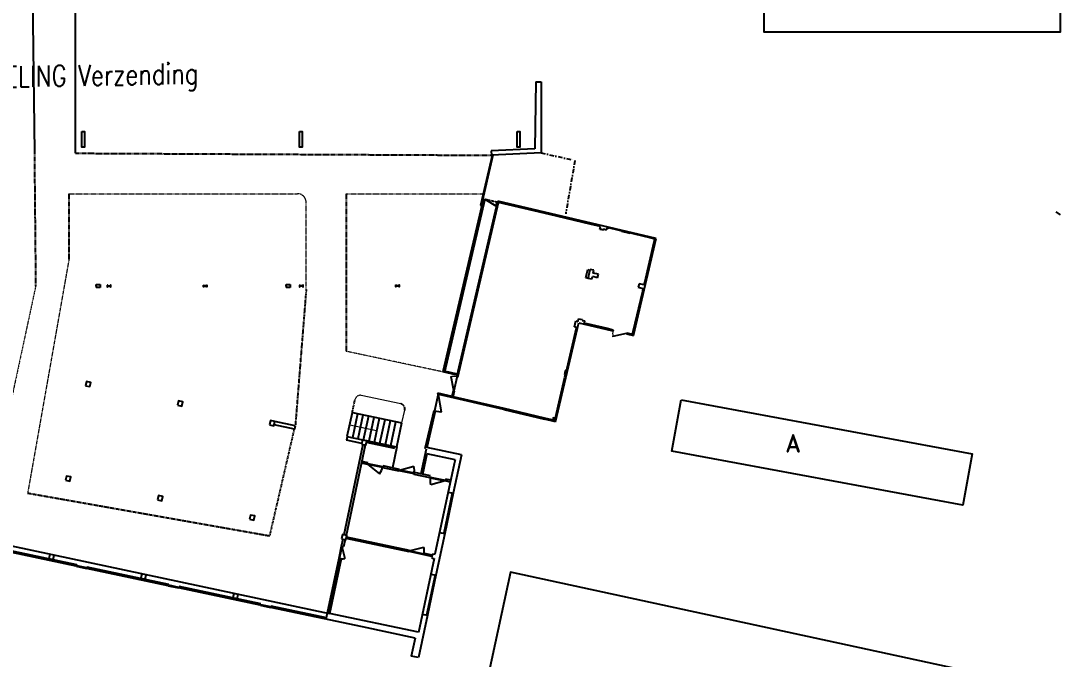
# Model space of a CAD drawing. Header units: millimetres. Extents: x 3476 to 38328, y 1439 to 26921.
# Drawn here: x 10207 to 16176, y 6992 to 10658 of the extents above; entities that cross this region are included whole.
import ezdxf

# ---------------------------------------------------------------- set-up
doc = ezdxf.new("R2010")
doc.units = ezdxf.units.MM
doc.header["$LTSCALE"] = 100
doc.header["$MEASUREMENT"] = 0
doc.linetypes.add('DASHDOT', pattern=[1, 0.5, -0.25, 0, -0.25])
doc.linetypes.add('DOT', pattern=[0.055, 0.03, -0.025])
for name, color, linetype in [('--W-GOOT', 4, 'CONTINUOUS'), ('A-CIRCULATIE', 4, 'CONTINUOUS'), ('A-KOLOM', 7, 'CONTINUOUS'), ('A-MUUR', 7, 'CONTINUOUS'), ('C-LINE-D025', 7, 'DASHDOT'), ('CIRCULATIE', 4, 'DOT'), ('DEUR', 4, 'CONTINUOUS'), ('KOLOM', 3, 'CONTINUOUS'), ('m_white', 7, 'CONTINUOUS'), ('MUUR', 7, 'CONTINUOUS'), ('parkeervakken log hub', 2, 'CONTINUOUS'), ('TEKST', 4, 'CONTINUOUS'), ('TRAPPEN', 4, 'CONTINUOUS'), ('VARIOUS', 114, 'CONTINUOUS')]:
    doc.layers.add(name, color=color, linetype=linetype)
doc.styles.add('romand', font='romand.shx')
doc.styles.add('ROMANS', font='romans', dxfattribs={"width": 0.7})

msp = doc.modelspace()

# ---------------------------------------------------------------- linework, layer by layer
at = {"layer": '--W-GOOT'}
msp.add_line((16150.71, 9561.5), (16174.83, 9543.66), dxfattribs=at)
at = {"layer": 'A-CIRCULATIE'}
for p, q in [((10216.75, 15691.58), (10284.92, 9901.43)), ((10521.62, 9897.23), (10517.43, 15449.5))]:
    msp.add_line(p, q, dxfattribs=at)
at = {"layer": 'A-KOLOM'}
for points in [[(10558.25, 10021.64), (10573.25, 10021.64), (10573.25, 9931.64), (10558.25, 9931.64)], [(11808.25, 10021.64), (11823.25, 10021.64), (11823.25, 9931.64), (11808.25, 9931.64)], [(13058.25, 10021.64), (13073.25, 10021.64), (13073.25, 9931.64), (13058.25, 9931.64)]]:
    msp.add_lwpolyline(points, close=True, dxfattribs=at)
at = {"layer": 'A-MUUR'}
for p, q in [((13164.43, 10307.9), (13158.19, 9923.24)), ((13164.43, 10307.9), (13194.43, 10308.04)), ((13194.43, 10308.04), (13194.48, 9899.28)), ((13158.19, 9923.24), (12909.01, 9911.28)), ((12909.01, 9911.28), (12910.01, 9885.62)), ((13194.48, 9899.28), (12910.01, 9885.62))]:
    msp.add_line(p, q, dxfattribs=at)
at = {"layer": 'C-LINE-D025', "ltscale": 0.5}
for p, q in [((13194.29, 9899.11), (13389.24, 9856.19)), ((13389.24, 9856.19), (13336.05, 9550.23))]:
    msp.add_line(p, q, dxfattribs=at)
at = {"layer": 'CIRCULATIE'}
for p, q in [((10284.92, 9901.43), (10292.2, 9132.97)), ((10521.62, 9897.23), (12910.01, 9885.62)), ((10483.7, 9665.06), (10483.7, 9288.68)), ((12075.67, 9665.06), (12075.67, 8759.9)), ((12871.49, 9634.06), (12944.52, 9617)), ((12110.82, 8409.26), (12126.66, 8483.69)), ((11637.02, 7700.52), (11778.5, 8313.34))]:
    msp.add_line(p, q, dxfattribs=at)
at = {"layer": 'CIRCULATIE', "lineweight": 0}
for p, q in [((10483.7, 9665.06), (11795.67, 9665.06)), ((11845.67, 9114.72), (11845.67, 9615.06)), ((12075.67, 9665.06), (12862.29, 9665.06)), ((10483.7, 9288.68), (10246.34, 7946.45)), ((10292.2, 9132.97), (10046.75, 7989.96)), ((12630.62, 8641.77), (12075.67, 8759.9))]:
    msp.add_line(p, q, dxfattribs=at)
at = {"layer": 'CIRCULATIE', "color": 7}
for p, q in [((11845.67, 9114.72), (11783.4, 8335.63)), ((10246.34, 7946.45), (11637.02, 7700.52))]:
    msp.add_line(p, q, dxfattribs=at)
at = {"layer": 'CIRCULATIE', "linetype": 'Continuous', "lineweight": 0}
for p, q in [((12388.71, 8458.58), (12162.25, 8506.79)), ((12395.99, 8348.68), (12411.81, 8423))]:
    msp.add_line(p, q, dxfattribs=at)
at = {"layer": 'CIRCULATIE', "lineweight": 0}
for centre, radius, start, end in [((11795.67, 9615.06), 50, 0, 90), ((12156, 8477.45), 30, 77.98324, 167.98324)]:
    msp.add_arc(centre, radius, start, end, dxfattribs=at)
at = {"layer": 'CIRCULATIE'}
msp.add_arc((12382.46, 8429.24), 30, 347.98324, 77.98324, dxfattribs=at)
at = {"layer": 'DEUR'}
for p, q in [((12913.42, 9883.95), (12846.37, 9596.91)), ((12918.22, 9885.62), (12850.54, 9595.93)), ((12871.49, 9634.06), (12935.02, 9594.76)), ((12850.54, 9595.93), (12846.37, 9596.91))]:
    msp.add_line(p, q, dxfattribs=at)
at = {"layer": 'DEUR', "color": 7}
for p, q in [((12935.02, 9594.76), (12944.52, 9617)), ((13245.61, 9551.11), (13244.25, 9545.27)), ((13476.98, 9490.87), (13244.25, 9545.27)), ((13244.93, 9548.19), (13477.66, 9493.79)), ((13478.34, 9496.71), (13476.98, 9490.87)), ((13587.41, 9471.26), (13586.05, 9465.42)), ((13586.73, 9468.34), (13819.46, 9413.94)), ((13789.94, 9155.89), (13844.34, 9388.61)), ((13792.87, 9155.2), (13847.27, 9387.93)), ((13820.14, 9416.86), (13818.77, 9411.02)), ((13844.34, 9388.61), (13850.19, 9387.25)), ((13789.94, 9155.89), (13795.79, 9154.52)), ((13723.94, 8873.5), (13778.34, 9106.22)), ((13726.86, 8872.81), (13781.26, 9105.54)), ((13778.34, 9106.22), (13784.18, 9104.86)), ((13343.92, 8662.45), (13398.32, 8895.18)), ((13346.84, 8661.77), (13401.25, 8894.5)), ((13398.32, 8895.18), (13404.17, 8893.82)), ((13457.38, 8919.37), (13456.01, 8913.53)), ((13456.7, 8916.45), (13573.55, 8889.14)), ((13457.38, 8919.37), (13574.23, 8892.06)), ((13574.23, 8892.06), (13572.87, 8886.22)), ((13723.94, 8873.5), (13729.78, 8872.13)), ((12695.23, 8534.42), (12713.17, 8612)), ((13277.46, 8378.12), (13331.86, 8610.85)), ((13334.78, 8610.16), (13280.38, 8377.44)), ((13331.86, 8610.85), (13337.7, 8609.48)), ((12603.66, 8513.39), (12581.97, 8417.72)), ((12601.6, 8512.2), (12605.55, 8512.81)), ((12581.97, 8417.72), (12619.86, 8412.49)), ((12982.29, 8431.2), (12980.93, 8425.35)), ((12981.61, 8428.28), (13214.34, 8373.88)), ((13215.02, 8376.8), (12982.29, 8431.2)), ((12619.43, 8412.49), (12623.37, 8413.19)), ((13215.02, 8376.8), (13213.65, 8370.95)), ((13277.46, 8378.12), (13283.3, 8376.75)), ((12285.5, 8092.47), (12199.42, 8110.73)), ((12199.42, 8110.73), (12266, 8056.83)), ((12286.33, 8096.38), (12200.25, 8114.65)), ((12466.66, 8056.06), (12380.58, 8074.33)), ((12381.41, 8078.24), (12464.14, 8100.45)), ((12467.49, 8059.97), (12381.41, 8078.24)), ((12557.43, 8034.11), (12643.51, 8015.84)), ((12558.26, 8038.02), (12644.34, 8019.75)), ((12643.51, 8015.84), (12560.78, 7993.63)), ((12685.05, 7945.61), (12636.19, 7715.17)), ((12661.12, 7951.03), (12690.47, 7944.8)), ((12612.13, 7720.17), (12641.48, 7713.95)), ((12047.12, 7639.72), (12032.57, 7571.2)), ((12050.83, 7638.78), (12067.18, 7570.71)), ((12523.25, 7591.98), (12437.17, 7610.25)), ((12438, 7614.16), (12520.73, 7636.38)), ((12524.08, 7595.9), (12438, 7614.16)), ((12585.88, 7476.02), (12537.02, 7245.58)), ((12561.47, 7481.49), (12590.82, 7475.26)), ((12512.48, 7250.63), (12541.82, 7244.4))]:
    msp.add_line(p, q, dxfattribs=at)
at = {"layer": 'DEUR', "color": 7, "linetype": 'Continuous', "lineweight": 0}
for p, q in [((13684.51, 8863.83), (13606.36, 8847)), ((13607.2, 8843.09), (13606.36, 8847)), ((13685.35, 8859.92), (13607.2, 8843.09)), ((12691.81, 8535.04), (12675.67, 8613.77)), ((12695.72, 8535.85), (12679.59, 8614.57)), ((12601.6, 8512.22), (12619.43, 8412.49)), ((12605.53, 8512.92), (12623.37, 8413.19))]:
    msp.add_line(p, q, dxfattribs=at)
for centre, radius, start, end in [((13685.47, 8862.79), 80.01, 168.829308, 191.278437), ((12691.26, 8547.65), 67.93, 73.975665, 103.269295)]:
    msp.add_arc(centre, radius, start, end, dxfattribs=at)
at = {"layer": 'DEUR', "color": 7}
for centre, radius, start, end in [((12199.42, 8110.73), 85.93, 321.006237, 350.68598), ((12381.41, 8078.24), 85.93, 345.349664, 15.029407), ((12643.51, 8015.84), 85.93, 165.349664, 195.029407), ((12438, 7614.16), 85.93, 345.349664, 15.029407), ((12050.83, 7638.78), 70, 254.88189, 283.509279)]:
    msp.add_arc(centre, radius, start, end, dxfattribs=at)
at = {"layer": 'KOLOM', "color": 7}
for p, q in [((10640.67, 9134.67), (10640.67, 9142.92)), ((10640.67, 9142.92), (10662.53, 9142.92)), ((10640.67, 9134.67), (10640.67, 9126.92)), ((10662.53, 9142.92), (10662.53, 9126.92)), ((11731.31, 9134.67), (11731.31, 9142.92)), ((11731.31, 9142.92), (11753.17, 9142.92)), ((11731.31, 9134.67), (11731.31, 9126.92)), ((11753.17, 9142.92), (11753.17, 9126.92)), ((10662.53, 9126.92), (10640.67, 9126.92)), ((11753.17, 9126.92), (11731.31, 9126.92))]:
    msp.add_line(p, q, dxfattribs=at)
for points in [[(10703.42, 9139.67), (10703.42, 9129.67), (10704.27, 9129.68), (10704.27, 9133.2, -0.4142135), (10705.47, 9134.4), (10721.37, 9134.4, -0.4142136), (10722.57, 9133.2), (10722.57, 9129.68), (10723.42, 9129.68), (10723.42, 9139.68), (10722.57, 9139.68), (10722.57, 9136.16, -0.4142136), (10721.37, 9134.96), (10705.47, 9134.96, -0.4142136), (10704.27, 9136.16), (10704.27, 9139.68)], [(11255.53, 9140.06), (11255.53, 9130.06), (11256.38, 9130.06), (11256.38, 9133.58, -0.4142135), (11257.58, 9134.78), (11273.48, 9134.79, -0.4142136), (11274.68, 9133.59), (11274.68, 9130.07), (11275.53, 9130.07), (11275.53, 9140.07), (11274.68, 9140.07), (11274.68, 9136.55, -0.4142136), (11273.48, 9135.35), (11257.58, 9135.34, -0.4142136), (11256.38, 9136.54), (11256.38, 9140.06)], [(11807.64, 9140.45), (11807.64, 9130.45), (11808.49, 9130.45), (11808.49, 9133.97, -0.4142135), (11809.69, 9135.17), (11825.59, 9135.17, -0.4142136), (11826.79, 9133.97), (11826.79, 9130.45), (11827.64, 9130.45), (11827.64, 9140.45), (11826.79, 9140.45), (11826.79, 9136.93, -0.4142136), (11825.59, 9135.73), (11809.69, 9135.73, -0.4142136), (11808.49, 9136.93), (11808.49, 9140.45)], [(12359.75, 9140.83), (12359.75, 9130.83), (12360.6, 9130.83), (12360.6, 9134.35, -0.4142135), (12361.8, 9135.55), (12377.7, 9135.56, -0.4142136), (12378.9, 9134.36), (12378.9, 9130.84), (12379.75, 9130.84), (12379.75, 9140.84), (12378.9, 9140.84), (12378.9, 9137.32, -0.4142136), (12377.7, 9136.12), (12361.8, 9136.11, -0.4142136), (12360.6, 9137.31), (12360.6, 9140.83)]]:
    msp.add_lwpolyline(points, format="xyb", close=True, dxfattribs=at)
for points in [[(10579.23, 8562.57), (10603.68, 8557.38), (10608.87, 8581.84), (10584.42, 8587.03)], [(11107.46, 8450.47), (11131.92, 8445.28), (11137.11, 8469.73), (11112.65, 8474.92)], [(11635.69, 8338.36), (11660.15, 8333.17), (11665.34, 8357.62), (11640.88, 8362.81)], [(10464, 8019.67), (10488.46, 8014.48), (10493.65, 8038.93), (10469.19, 8044.12)], [(10992.24, 7907.56), (11016.69, 7902.37), (11021.88, 7926.82), (10997.43, 7932.01)], [(11520.47, 7795.45), (11544.93, 7790.26), (11550.12, 7814.71), (11525.66, 7819.9)], [(12048.71, 7683.34), (12073.16, 7678.15), (12078.35, 7702.61), (12053.9, 7707.8)]]:
    msp.add_lwpolyline(points, close=True, dxfattribs=at)
at = {"layer": 'KOLOM'}
for points in [[(12163.93, 8226.25), (12188.38, 8221.06), (12193.57, 8245.51), (12169.12, 8250.7)], [(10368.5, 7569.69), (10392.96, 7564.5), (10398.15, 7588.95), (10373.69, 7594.14)], [(10896.74, 7457.58), (10921.19, 7452.39), (10926.38, 7476.85), (10901.93, 7482.04)], [(11424.97, 7345.47), (11449.43, 7340.28), (11454.62, 7364.74), (11430.16, 7369.93)]]:
    msp.add_lwpolyline(points, close=True, dxfattribs=at)
at = {"layer": 'm_white'}
msp.add_lwpolyline([(12894.21, 6916.09), (15819.87, 6282.31), (15944.73, 6858.69), (13019.07, 7492.48)], close=True, dxfattribs=at)
at = {"layer": 'MUUR'}
for p, q in [((12861.4, 9629.61), (12630.62, 8641.77)), ((12871.67, 9634.02), (12639.39, 8639.72)), ((12710.01, 8612.94), (12945.7, 9621.21)), ((12715.86, 8611.58), (12950.18, 9614.01)), ((12870.16, 9627.56), (12861.4, 9629.61)), ((12712.29, 8622.68), (12630.64, 8641.77)), ((12713.66, 8628.52), (12640.75, 8645.56)), ((12980.93, 8425.35), (12600.82, 8514.21)), ((12982.29, 8431.2), (12689.68, 8499.6)), ((12578.43, 8418.38), (12527.58, 8200.7)), ((12587.2, 8416.33), (12538.66, 8208.57)), ((12081.75, 8272.31), (12110.82, 8409.26)), ((12110.82, 8409.26), (12396, 8348.74)), ((12113.05, 8265.67), (12142.12, 8402.62)), ((12144.36, 8259.03), (12173.42, 8395.98)), ((12175.66, 8252.38), (12204.73, 8389.33)), ((12206.96, 8245.74), (12236.03, 8382.69)), ((12238.27, 8239.1), (12267.33, 8376.05)), ((12269.57, 8232.45), (12298.63, 8369.4)), ((12300.87, 8225.81), (12329.94, 8362.76)), ((12332.17, 8219.17), (12361.24, 8356.12)), ((12366.85, 8211.81), (12395.99, 8348.68)), ((11979.43, 7253.36), (7228.74, 8261.6)), ((12081.01, 8269.58), (12076.86, 8250.01)), ((12165, 8231.31), (12076.86, 8250.01)), ((12366.11, 8209.07), (12081.01, 8269.58)), ((12171.27, 8224.69), (12061.23, 7706.24)), ((12184.96, 8221.79), (12074.93, 7703.33)), ((12354.41, 8201.33), (12191.53, 8235.9)), ((12366.85, 8211.81), (12341.11, 8090.51)), ((12534.88, 8199.15), (12504.47, 8055.84)), ((12737.49, 8166.37), (12538.66, 8208.57)), ((10525.39, 7526.17), (10055.85, 7625.82)), ((10057.92, 7635.6), (10527.46, 7535.95)), ((10527.46, 7535.95), (10525.39, 7526.17)), ((10525.39, 7526.17), (10584.08, 7513.71)), ((10526.43, 7531.06), (10585.12, 7518.6)), ((10586.16, 7523.5), (10584.08, 7513.71)), ((10586.16, 7523.5), (11055.7, 7423.84)), ((11053.62, 7414.06), (10584.08, 7513.71)), ((11053.62, 7414.06), (11112.31, 7401.61)), ((11054.66, 7418.95), (11113.35, 7406.5)), ((11581.86, 7301.95), (11112.31, 7401.61)), ((11114.39, 7411.39), (11583.93, 7311.74)), ((11581.86, 7301.95), (11640.55, 7289.5)), ((11582.89, 7306.84), (11641.59, 7294.39)), ((12168.78, 7177.39), (11640.55, 7289.5)), ((11642.63, 7299.28), (11960.54, 7231.81)), ((12541.82, 7244.4), (12490.34, 7001.81)), ((12471.05, 7113.24), (12449.25, 7010.53)), ((12490.34, 7001.81), (12449.25, 7010.53))]:
    msp.add_line(p, q, dxfattribs=at)
at = {"layer": 'MUUR', "color": 7}
for p, q in [((13855.18, 9408.62), (12945.7, 9621.21)), ((13244.25, 9545.27), (12950.18, 9614.01)), ((13535.4, 9477.21), (13476.98, 9490.87)), ((13531.76, 9461.63), (13535.4, 9477.21)), ((13531.76, 9461.63), (13553.19, 9456.65)), ((13553.19, 9456.65), (13533.71, 9461.18)), ((13554.1, 9460.54), (13553.19, 9456.65)), ((13554.1, 9460.54), (13553.19, 9456.65)), ((13554.1, 9460.54), (13569.7, 9456.92)), ((13569.68, 9456.92), (13554.1, 9460.54)), ((13572.41, 9468.61), (13569.68, 9456.92)), ((13572.41, 9468.61), (13569.68, 9456.92)), ((13586.05, 9465.42), (13572.41, 9468.61)), ((13586.05, 9465.42), (13572.41, 9468.61)), ((13706.79, 9437.2), (13658.1, 9448.58)), ((13724.77, 8850.71), (13855.18, 9408.62)), ((13847.99, 9404.19), (13818.77, 9411.02)), ((13844.34, 9388.61), (13847.99, 9404.19)), ((13452.31, 9183.25), (13463.01, 9229.02)), ((13463.01, 9229.02), (13475.67, 9226.06)), ((13464.56, 9178.54), (13476.62, 9230.15)), ((13498.05, 9225.14), (13476.62, 9230.15)), ((13494.4, 9209.56), (13498.05, 9225.14)), ((13523.62, 9202.74), (13494.4, 9209.56)), ((13518.84, 9182.29), (13523.62, 9202.74)), ((13452.31, 9183.25), (13464.97, 9180.29)), ((13485.98, 9173.53), (13464.56, 9178.54)), ((13485.98, 9173.53), (13489.62, 9189.11)), ((13518.84, 9182.29), (13489.62, 9189.11)), ((13757.41, 9148.08), (13752.63, 9127.64)), ((13786.53, 9141.28), (13757.41, 9148.08)), ((13786.53, 9141.28), (13789.94, 9155.89)), ((13752.63, 9127.64), (13781.75, 9120.83)), ((13778.34, 9106.22), (13781.75, 9120.83)), ((13278.41, 8355.82), (13404.17, 8893.82)), ((13386.24, 8900.06), (13394.21, 8934.14)), ((13398.78, 8897.13), (13386.24, 8900.06)), ((13394.21, 8934.14), (13406.75, 8931.21)), ((13398.32, 8895.18), (13398.78, 8897.13)), ((13404.17, 8893.82), (13411.22, 8924)), ((13406.75, 8931.21), (13410.39, 8946.79)), ((13410.39, 8946.79), (13431.81, 8941.78)), ((13411.22, 8924), (13607.1, 8878.22)), ((13431.81, 8941.78), (13430.9, 8937.89)), ((13430.9, 8937.89), (13446.48, 8934.25)), ((13443.75, 8922.56), (13446.48, 8934.25)), ((13443.75, 8922.56), (13457.38, 8919.37)), ((13574.23, 8892.06), (13608.31, 8884.09)), ((13608.31, 8884.09), (13606.95, 8878.25)), ((13685.35, 8859.92), (13684.51, 8863.83)), ((13686.21, 8865.88), (13684.85, 8860.04)), ((13685.35, 8859.92), (13724.77, 8850.71)), ((13686.21, 8865.88), (13720.29, 8857.92)), ((13720.29, 8857.92), (13723.94, 8873.5)), ((13340.51, 8647.85), (13343.92, 8662.45)), ((12675.67, 8613.77), (12679.59, 8614.57)), ((12715.86, 8611.58), (12710.01, 8612.94)), ((13333.69, 8649.44), (13328.46, 8627.05)), ((13328.46, 8627.05), (13335.27, 8625.45)), ((13331.86, 8610.85), (13335.27, 8625.45)), ((13340.51, 8647.85), (13333.69, 8649.44)), ((12691.81, 8535.04), (12695.72, 8535.85)), ((12602.18, 8520.05), (12600.82, 8514.21)), ((12683.84, 8500.96), (12602.18, 8520.05)), ((12682.47, 8495.12), (12691.81, 8535.04)), ((12689.68, 8499.6), (12697.65, 8533.68)), ((12697.65, 8533.68), (12691.81, 8535.04)), ((12980.93, 8425.35), (13213.65, 8370.95)), ((11782.65, 8332.9), (11665.38, 8357.79)), ((13278.41, 8355.82), (13213.65, 8370.95)), ((13273.93, 8363.03), (13215.02, 8376.8)), ((13276.78, 8375.2), (13277.46, 8378.12)), ((11778.5, 8313.34), (11661.22, 8338.23)), ((11782.65, 8332.9), (11778.5, 8313.34)), ((12199.15, 8110.41), (12162.95, 8118.1)), ((12201.22, 8120.2), (12165.03, 8127.88)), ((12199.15, 8110.41), (12201.22, 8120.2)), ((12539.17, 8171.15), (12514.25, 8053.76)), ((12700.57, 8136.89), (12539.17, 8171.15)), ((12737.49, 8166.37), (12690.47, 7944.8)), ((12700.78, 8137.87), (12695.59, 8113.41)), ((12285.82, 8091.71), (12287.89, 8101.49)), ((12380.12, 8072.01), (12285.88, 8092.01)), ((12382.19, 8081.79), (12287.96, 8101.79)), ((12380.12, 8072.01), (12382.19, 8081.79)), ((12466.28, 8053.77), (12468.35, 8063.55)), ((12559.15, 8044.23), (12468.34, 8063.5)), ((12695.59, 8113.41), (12585.49, 7594.68)), ((12557.07, 8034.45), (12466.27, 8053.72)), ((12557.02, 8034.19), (12559.09, 8043.97)), ((12643.51, 8015.84), (12645.59, 8025.62)), ((12673.58, 8009.72), (12643.56, 8016.09)), ((12675.66, 8019.51), (12645.64, 8025.88)), ((12690.47, 7944.8), (12641.48, 7713.95)), ((12641.48, 7713.95), (12590.82, 7475.26)), ((12056.04, 7681.78), (12047.12, 7639.72)), ((12069.74, 7678.88), (12060.81, 7636.81)), ((12437.25, 7609.06), (12074.82, 7685.98)), ((12438.91, 7616.88), (12076.48, 7693.8)), ((12050.83, 7638.78), (11968.05, 7255.77)), ((12060.81, 7636.81), (12047.12, 7639.72)), ((12437.25, 7609.06), (12438.91, 7616.88)), ((12523.33, 7590.79), (12524.99, 7598.61)), ((12567.35, 7581.45), (12523.33, 7590.79)), ((12569.01, 7589.27), (12524.99, 7598.61)), ((12570.26, 7595.14), (12566.31, 7576.56)), ((12570.26, 7595.14), (12573.82, 7597.45)), ((12573.82, 7597.45), (12585.56, 7594.96)), ((12032.57, 7571.2), (11965.73, 7256.26)), ((12046.27, 7568.29), (11979.43, 7253.36)), ((12046.27, 7568.29), (12032.57, 7571.2)), ((12580.37, 7570.51), (12490.06, 7144.98)), ((12566.31, 7576.56), (12568.63, 7573)), ((12568.63, 7573), (12580.37, 7570.51)), ((12590.82, 7475.26), (12541.82, 7244.4)), ((11965.73, 7256.26), (11958.47, 7222.02)), ((12490.47, 7146.94), (11979.84, 7255.31)), ((12471.05, 7113.24), (12168.78, 7177.39))]:
    msp.add_line(p, q, dxfattribs=at)
msp.add_lwpolyline([(13273.93, 8363.03), (13276.78, 8375.2), (13264.61, 8378.04), (13261.76, 8365.87)], close=True, dxfattribs=at)
at = {"layer": 'parkeervakken log hub'}
for points in [[(14475.83, 10891.63), (16175.83, 10891.63), (16175.83, 10591.63), (14475.83, 10591.63)], [(13999.36, 8481.89), (15670.91, 8172.19), (15616.25, 7877.21), (13944.7, 8186.91)]]:
    msp.add_lwpolyline(points, close=True, dxfattribs=at)
at = {"layer": 'TRAPPEN', "linetype": 'Continuous', "lineweight": 0}
msp.add_line((12095.73, 8338.17), (12249.22, 8305.6), dxfattribs=at)
at = {"layer": 'VARIOUS', "color": 7}
msp.add_line((13343.92, 8662.45), (13349.77, 8661.09), dxfattribs=at)
at = {"layer": 'VARIOUS', "color": 7, "linetype": 'Continuous', "lineweight": 0}
msp.add_line((12578.43, 8418.38), (12587.2, 8416.33), dxfattribs=at)

# ---------------------------------------------------------------- texts
at = {"layer": 'parkeervakken log hub', "style": 'romand'}
msp.add_text('A', height=100, dxfattribs=at).set_placement((14598.82, 8183.23))
at = {"layer": 'TEKST', "color": 7, "style": 'ROMANS', "oblique": 1.05, "width": 0.8}
msp.add_text('AFDELING Verzending', height=120, rotation=1.05, dxfattribs=at).set_placement((9877.46, 10271.62))

doc.saveas('drawing.dxf')
